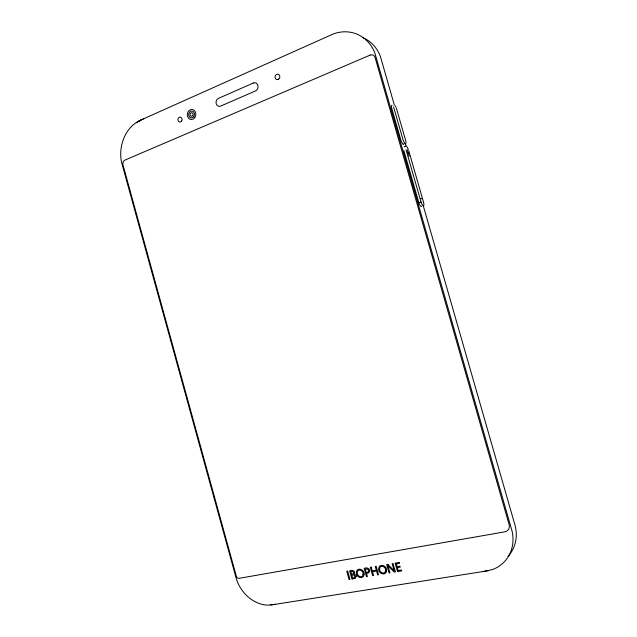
<?xml version="1.0" encoding="UTF-8"?>
<svg xmlns="http://www.w3.org/2000/svg" width="637" height="637" viewBox="0 0 637 637"><rect width="100%" height="100%" fill="white"/><g stroke="black" fill="none" stroke-linecap="round" stroke-linejoin="round"><path stroke-width="0.96" d="M482.814 571.58L492.21 569.669A38.451 34.31 43.7 0 0 511.933 530.597L374.875 53.07A39.406 34.685 -70.1 0 0 329.823 35.513L141.223 119.86L134.614 123.713A35.433 29.413 -86.3 0 0 121.372 161.623L236.335 578.81A33.825 28.251 61 0 0 267.58 605.15L275.335 604.314M136.214 122.63L141.223 119.86M137.823 121.548L144.376 118.45M405.88 146.064L404.041 146.844M403.882 150.595L418.867 202.781L421.049 202.033A4.475 1.178 71.9 0 0 423.334 205.751A4.475 1.178 71.9 0 0 423.605 202.447L408.731 150.65M270.621 605.054L488.651 570.656M420.436 198.481L421.989 198.752M407.521 152.681L408.731 153.063M407.027 146.829L408.373 149.56M395.243 105.806L396.039 107.35M396.397 108.25L405.522 140.005A4.427 1.147 70.9 0 1 405.363 143.699A4.427 1.147 70.9 0 1 402.815 139.041L393.61 107.008M407.266 149.87L409.121 156.32M394.414 105.288L380.321 56.223A38.777 34.231 -69.7 0 0 362.732 37.599M405.395 143.524L406.215 146.391M423.239 205.655L515.237 525.987A37.822 33.841 43.3 0 1 508.055 556.372M406.048 149.783L421.049 202.033M403.962 143.564A4.427 1.155 70.9 0 1 402.743 143.962A4.427 1.155 70.9 0 1 400.792 139.814L391.604 107.812A4.65 1.202 70.4 0 1 392.129 105.36M421.622 206.133A4.467 1.186 71.9 0 1 418.867 202.781M356.099 576.453L355.127 578.404L351.982 579.089L349.665 570.824C351.552 569.773 355.279 570.441 354.49 573.276C352.484 574.709 356.672 574.263 356.099 576.453M363.09 574.439C362.668 578.977 356.425 576.079 357.301 572.44C357.715 567.774 363.998 570.696 363.09 574.439M385.576 570.704C385.13 575.291 378.776 572.408 379.66 568.698C380.09 563.984 386.492 566.898 385.576 570.704M364.046 574.55C363.52 580.315 355.231 577.114 356.33 572.257C356.863 566.468 365.152 569.661 364.046 574.55M386.548 570.824C386.006 576.644 377.558 573.459 378.665 568.515C379.23 562.67 387.662 565.839 386.548 570.824M368.727 571.047L368.011 572.114L366.267 572.52L365.312 569.104L367.844 569.112L368.727 571.047M369.691 571.182L368.632 572.854L366.514 573.404L367.398 576.557L366.498 576.708L364.157 568.371C366.418 567.233 370.033 568.14 369.691 571.182M353.686 572.974L353.089 573.865L351.544 574.224L350.796 571.548L353.002 571.493L353.686 572.974M355.135 576.732L354.506 577.655L352.627 578.07L351.791 575.092L354.299 575.06L355.135 576.732M253.263 83.049L218.499 98.353A4.156 3.527 -80.3 0 0 216.214 103.696A4.156 3.527 -80.3 0 0 220.673 106.092L255.485 90.932A4.26 3.647 -77.5 0 0 257.889 85.454A4.26 3.647 -77.5 0 0 253.263 83.049M370.153 55.093L125.027 160.054A3.91 3.209 -87.6 0 0 123.005 165.031L236.359 576.326A2.484 2.054 62.3 0 0 239.066 578.332L504.822 531.839A6.569 5.892 40.5 0 0 509.138 524.665L375.058 57.457A4.355 3.846 -66.8 0 0 370.153 55.093M347.667 571.158L346.783 571.309L349.092 579.566L349.984 579.423L347.667 571.158M371.244 567.177L370.336 567.328L372.685 575.689L373.593 575.537L372.526 571.723L376.555 571.055L377.622 574.877L378.537 574.725L376.18 566.341L375.273 566.5L376.3 570.171L372.279 570.84L371.244 567.177M387.877 564.366L386.683 564.573L389.048 572.997L389.979 572.846L387.925 565.6L394.295 572.13L395.434 571.946L393.053 563.498L392.121 563.649L394.207 570.832L387.877 564.366M399.176 562.463L395.131 563.14L397.52 571.604L401.748 570.903L401.493 570.011L398.197 570.553L397.361 567.591L400.243 567.105L399.988 566.213L397.114 566.699L396.318 563.88L399.431 563.355L399.176 562.463M193.72 116.635A3.416 2.867 -82.3 0 0 192.175 111.117A3.416 2.867 -82.3 0 0 188.839 115.679A3.416 2.867 -82.3 0 0 193.72 116.635M192.685 115.6A1.776 1.489 -82.3 0 0 191.88 112.733A1.776 1.489 -82.3 0 0 190.145 115.106A1.776 1.489 -82.3 0 0 192.685 115.6M194.755 117.67A5.056 4.244 -82.3 0 0 192.462 109.5A5.056 4.244 -82.3 0 0 187.525 116.26A5.056 4.244 -82.3 0 0 194.755 117.67M181.521 121.094A2.437 2.038 -83.1 0 0 180.422 117.144A2.437 2.038 -83.1 0 0 178.049 120.401A2.437 2.038 -83.1 0 0 181.521 121.094M278.711 79.092A2.747 2.373 -75.4 0 0 278.536 74.402A2.747 2.373 -75.4 0 0 275.033 77.212A2.747 2.373 -75.4 0 0 278.711 79.092"/></g></svg>
